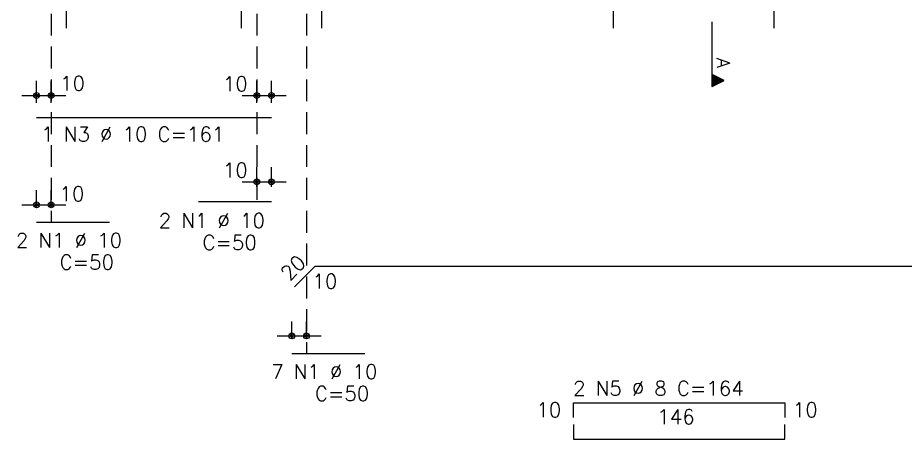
# Model space of a CAD drawing. Extents: x -1.9 to 86, y -1.5 to 61.
# Drawn here: x 24.33 to 36.5, y 43.11 to 48.88 of the extents above; entities that cross this region are included whole.
import ezdxf

# ---------------------------------------------------------------- set-up
doc = ezdxf.new("R2010")
doc.units = 0
doc.header["$MEASUREMENT"] = 0
doc.linetypes.add('ESTILO_TQS_0001', pattern=[0.45, 0.3, -0.15])
for name, color, linetype in [('PENA_01', 1, 'CONTINUOUS'), ('PENA_02', 2, 'CONTINUOUS'), ('PENA_03', 3, 'CONTINUOUS'), ('PENA_05', 5, 'CONTINUOUS')]:
    doc.layers.add(name, color=color, linetype=linetype)
doc.styles.get("Standard").update_dxf_attribs({"font": 'ROMANS.SHX'})

msp = doc.modelspace()

# ---------------------------------------------------------------- linework, layer by layer
at = {"layer": 'PENA_01', "linetype": 'ESTILO_TQS_0001'}
for p, q in [((24.785295, 48.938602), (24.785295, 46.082367)), ((27.605295, 48.938602), (27.605295, 46.365879)), ((28.285295, 48.938602), (28.285295, 44.282367))]:
    msp.add_line(p, q, dxfattribs=at)
at = {"layer": 'PENA_01', "linetype": 'Continuous'}
for p, q in [((24.585295, 47.718816), (24.585295, 48.017222)), ((24.785295, 47.718816), (24.785295, 48.017222)), ((27.605295, 47.718816), (27.605295, 48.017222)), ((27.805295, 47.718816), (27.805295, 48.017222)), ((24.385295, 47.817222), (24.985295, 47.817222)), ((27.405295, 47.817222), (28.005295, 47.817222)), ((27.605295, 46.565879), (27.605295, 46.834211)), ((27.805295, 46.565879), (27.805295, 46.834211)), ((27.405295, 46.634211), (28.005295, 46.634211)), ((24.585295, 46.282367), (24.585295, 46.520548)), ((24.785295, 46.282367), (24.785295, 46.520548)), ((24.385295, 46.320548), (24.985295, 46.320548)), ((28.085295, 44.482367), (28.085295, 44.723435)), ((28.285295, 44.482367), (28.285295, 44.723435)), ((27.885295, 44.523435), (28.485295, 44.523435))]:
    msp.add_line(p, q, dxfattribs=at)
at = {"layer": 'PENA_02', "linetype": 'Continuous'}
for centre, radius in [((24.585295, 47.817222), 0.04), ((24.585295, 47.817222), 0.02), ((24.785295, 47.817222), 0.04), ((24.785295, 47.817222), 0.02), ((27.605295, 47.817222), 0.04), ((27.605295, 47.817222), 0.02), ((27.805295, 47.817222), 0.04), ((27.805295, 47.817222), 0.02), ((27.605295, 46.634211), 0.04), ((27.605295, 46.634211), 0.02), ((27.805295, 46.634211), 0.04), ((27.805295, 46.634211), 0.02), ((24.585295, 46.320548), 0.04), ((24.785295, 46.320548), 0.04), ((24.585295, 46.320548), 0.02), ((24.785295, 46.320548), 0.02), ((28.085295, 44.523435), 0.04), ((28.085295, 44.523435), 0.02), ((28.285295, 44.523435), 0.04), ((28.285295, 44.523435), 0.02)]:
    msp.add_circle(centre, radius, dxfattribs=at)
at = {"layer": 'PENA_03', "linetype": 'Continuous'}
for p, q in [((33.845295, 48.827967), (33.845295, 47.941585)), ((33.845991, 48.10717), (33.845991, 48.827967)), ((34.011228, 48.024551), (33.84599, 48.10717)), ((33.845991, 47.942713), (33.845991, 48.10639)), ((34.009667, 48.024551), (33.845991, 48.10639)), ((33.858059, 47.947967), (33.858059, 48.101136)), ((33.870823, 47.954349), (33.870823, 48.094754)), ((33.883587, 47.960731), (33.883587, 48.088372)), ((33.896351, 47.967113), (33.896351, 48.08199)), ((33.909115, 47.973495), (33.909115, 48.075608)), ((33.921879, 47.979877), (33.921879, 48.069226)), ((33.845295, 47.941585), (34.011228, 48.024551)), ((33.84599, 47.942713), (34.009667, 48.024551)), ((33.934643, 47.986259), (33.934643, 48.062844)), ((33.947407, 47.992641), (33.947407, 48.056462)), ((33.960171, 47.999023), (33.960171, 48.05008)), ((33.972935, 48.005405), (33.972935, 48.043698)), ((33.9857, 48.011787), (33.9857, 48.037316)), ((33.998464, 48.018169), (33.998464, 48.030933)), ((24.585295, 47.518816), (24.585295, 47.518816)), ((24.785295, 47.518816), (24.785295, 47.518816)), ((27.605295, 47.518816), (27.605295, 47.518816)), ((27.805295, 47.518816), (27.805295, 47.518816)), ((27.605295, 46.365879), (27.605295, 46.365879)), ((27.805295, 46.365879), (27.805295, 46.365879)), ((24.585295, 46.082367), (24.585295, 46.082367)), ((24.785295, 46.082367), (24.785295, 46.082367)), ((28.085295, 44.282367), (28.085295, 44.282367)), ((28.285295, 44.282367), (28.285295, 44.282367))]:
    msp.add_line(p, q, dxfattribs=at)
at = {"layer": 'PENA_05', "linetype": 'Continuous'}
for p, q in [((28.495295, 48.738602), (28.495295, 55.698602)), ((32.495295, 48.738602), (32.495295, 55.698602)), ((34.696489, 48.738602), (34.696489, 55.698602)), ((24.995295, 48.738602), (24.995295, 51.698602)), ((27.395295, 48.738602), (27.395295, 51.698602)), ((24.585295, 47.518816), (27.805295, 47.518816)), ((26.805295, 46.365879), (27.805295, 46.365879)), ((24.585295, 46.082367), (25.585295, 46.082367)), ((28.122452, 45.195906), (28.405295, 45.478749)), ((28.405295, 45.478749), (48.385295, 45.478749)), ((28.085295, 44.282367), (29.085295, 44.282367)), ((31.944911, 43.408408), (31.944911, 43.608408)), ((31.944911, 43.608408), (34.844911, 43.608408)), ((34.844911, 43.608408), (34.844911, 43.408408)), ((31.944911, 43.308408), (31.944911, 43.108408)), ((34.844911, 43.108408), (34.844911, 43.308408)), ((31.944911, 43.108408), (34.844911, 43.108408))]:
    msp.add_line(p, q, dxfattribs=at)

# ---------------------------------------------------------------- texts
at = {"layer": 'PENA_03', "linetype": 'Continuous'}
for s, height, rotation, p in [('A', 0.18, 270, (33.912324, 48.331413)), ('20', 0.2, 45, (28.051742, 45.266616))]:
    msp.add_text(s, height=height, rotation=rotation, dxfattribs=at).set_placement(p)
for s, p in [('10', (24.907048, 47.884829)), ('10', (27.138629, 47.877222)), ('1 N3 %%c 10 C=161', (24.648875, 47.187549)), ('10', (27.138629, 46.694211)), ('10', (24.898842, 46.372157)), ('2 N1 %%c 10', (26.25951, 46.003922)), ('2 N1 %%c 10', (24.30152, 45.734101)), ('C=50', (26.85951, 45.703922)), ('C=50', (24.90152, 45.434101)), ('10', (28.366963, 45.172785)), ('7 N1 %%c 10', (27.80152, 43.934101)), ('C=50', (28.40152, 43.634101)), ('2 N5 %%c 8 C=164', (31.94059, 43.705689)), ('10', (31.436911, 43.412408)), ('10', (34.952911, 43.412408)), ('146', (33.094911, 43.316408))]:
    msp.add_text(s, height=0.2, dxfattribs=at).set_placement(p)

doc.saveas('drawing.dxf')
